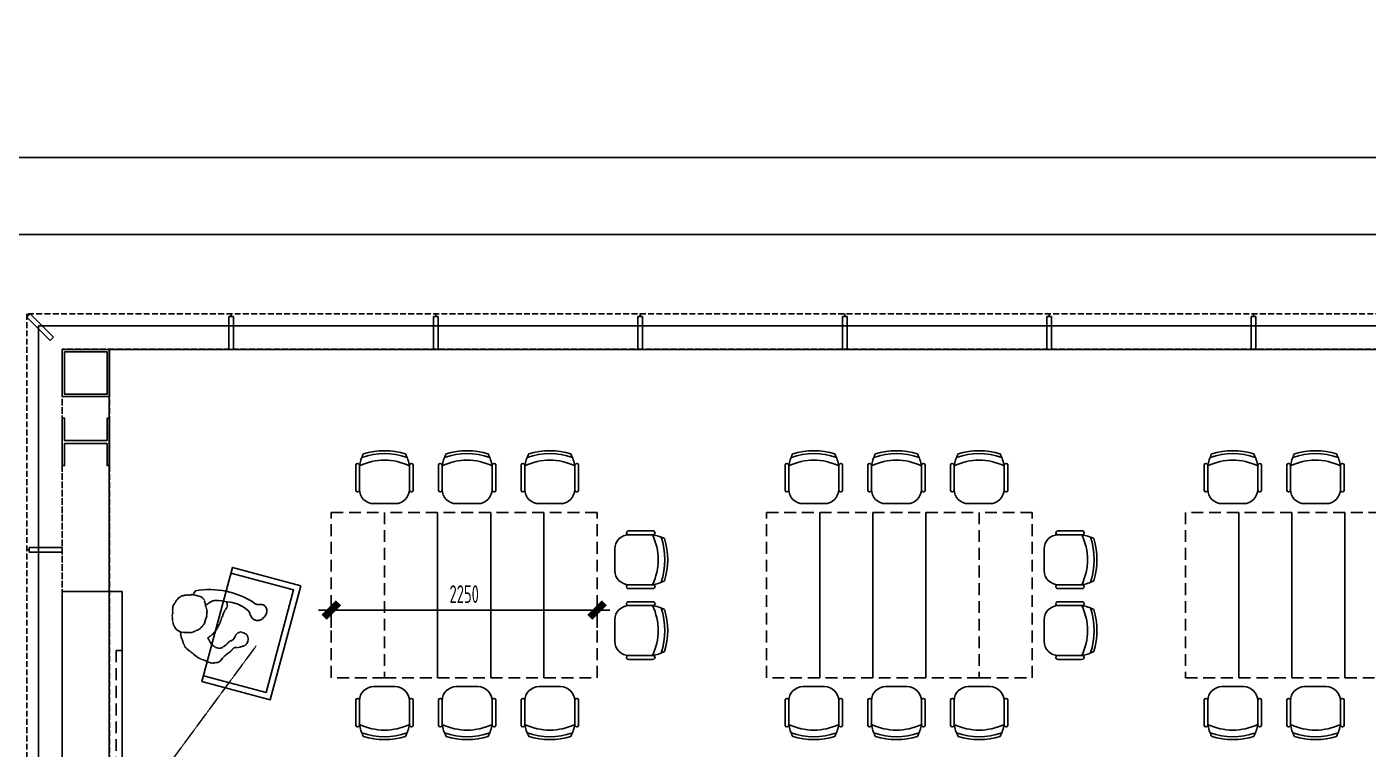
# Model space of a CAD drawing. Header units: millimetres. Extents: x 285006 to 3037698, y -2820855 to 192241.
# Drawn here: x 848456 to 859813, y -36252 to -30135 of the extents above; entities that cross this region are included whole.
import ezdxf
from ezdxf.xclip import XClip

# ---------------------------------------------------------------- set-up
doc = ezdxf.new("R2010")
doc.units = ezdxf.units.MM
doc.header["$XCLIPFRAME"] = 2
doc.header["$PDMODE"] = 35
doc.header["$PDSIZE"] = -0.1
for name, pattern in [('1#C-6F$0$CONTINOUS', [0]), ('1#C-6F$0$DASHED2', [0.375, 0.25, -0.125]), ('DASH', [0.35, 0.25, -0.1]), ('DASHED', [0.75, 0.5, -0.25])]:
    doc.linetypes.add(name, pattern=pattern)
for name, color, linetype in [('1#C-6F$0$0-XREF', 7, 'Continuous'), ('1#C-6F$0$S-W-BEAMLINE', 4, '1#C-6F$0$DASHED2'), ('4玻璃幕墙', 1, 'Continuous'), ('6铝型材', 8, 'Continuous'), ('___', 4, 'Continuous'), ('__附着_A10-J_KJ_2_B_28F_SEN22M3I_设计区$0$A_WALL_BRIK(砌块墙)', 190, 'Continuous'), ('FF-FURN', 51, 'Continuous'), ('FF-活动家具', 51, 'Continuous'), ('WALL', 255, 'Continuous'), ('WALL-地台', 8, 'Continuous')]:
    doc.layers.add(name, color=color, linetype=linetype)
doc.layers.add('WALL-1C-6F-1$0$A-WALL-GLAZ', color=142, linetype='Continuous', lineweight=18)
doc.styles.add('CCD_DIM', font='archs.shx', dxfattribs={"width": 0.7})
doc.dimstyles.new('DIM_100', dxfattribs={"dimscale": 100, "dimtxt": 1.5, "dimasz": 1, "dimexe": 1.5, "dimexo": 1.5, "dimgap": 0.6, "dimtad": 1, "dimdec": 0, "dimrnd": 5, "dimzin": 12, "dimdsep": 46, "dimtxsty": 'CCD_DIM', "dimblk": 'CCD_Dimension_Tick', "dimcen": 0.125, "dimclrd": 44, "dimclre": 44, "dimclrt": 50, "dimadec": 0, "dimazin": 0, "dimtfac": 1, "dimtdec": 0, "dimtix": 1, "dimtmove": 2, "dimatfit": 3, "dimldrblk": 'CCD_Leader_Dot', "dimfxl": 5, "dimtvp": 1, "dimtolj": 1, "dimtzin": 0, "dimarcsym": 0})

# ---------------------------------------------------------------- blocks, each defined once
blk = doc.blocks.new('WALL-1C-6F-1$0$mullion_____')
at = {"layer": '6铝型材'}
for p, q in [((-36798, -1713), (-36798, -1433)), ((-36798, -1433), (-36758, -1433)), ((-36758, -1713), (-36758, -1433)), ((-36798, -1713), (-36758, -1713)), ((-36778, -1713), (-36778, -1733))]:
    blk.add_line(p, q, dxfattribs=at)
blk = doc.blocks.new('WALL-1C-6F-1')
at = {"layer": '4玻璃幕墙'}
for p, q in [((98388635, 18822923), (98374985, 18822923)), ((98374985, 18822923), (98374985, 18796566))]:
    blk.add_line(p, q, dxfattribs=at)
at = {"layer": 'WALL-地台', "linetype": 'DASH', "ltscale": 200}
for p, q in [((98388735, 18823023), (98374885, 18823023)), ((98374885, 18823023), (98374885, 18796546)), ((98388435, 18822723), (98375185, 18822723)), ((98375185, 18822723), (98375185, 18796566))]:
    blk.add_line(p, q, dxfattribs=at)
at = {"layer": 'WALL-1C-6F-1$0$A-WALL-GLAZ', "lineweight": -3}
for p, rotation in [((98350105, 18795791), 224.9999997527846), ((98339838, 18821289), 180.0000003973278), ((98341569, 18821289), 180.0000003973278), ((98343301, 18821289), 180.0000003973278), ((98345032, 18821289), 180.0000003973278), ((98346763, 18821289), 180.0000003973278), ((98348494, 18821289), 180.0000003973278), ((98376618, 18784248), 269.9999995734953)]:
    blk.add_blockref('WALL-1C-6F-1$0$mullion_____', p, dxfattribs=dict(at, rotation=rotation))
blk = doc.blocks.new('A$C64783269')
at = {"layer": 'FF-活动家具'}
for p, q in [((1, 151), (1, 400)), ((41, 151), (41, 400)), ((570, 399), (570, 150)), ((610, 399), (610, 150)), ((419, 0), (191, 0))]:
    blk.add_line(p, q, dxfattribs=at)
for centre, radius, start, end in [((21, 405), 20.8, 344.5058, 195.4229), ((461, 332), 426, 152.8506, 170.8394), ((305, -144), 604, 64.0229, 115.9163), ((305, -200), 730, 70.8382, 109.1021), ((305, -192), 752, 72.7146, 107.2107), ((149, 332), 426, 9.0894, 27.0688), ((590, 405), 20.8, 344.5058, 195.4229), ((21, 145), 20.8, 164.5058, 15.4229), ((191, 150), 150, 179.9644, 269.9644), ((419, 150), 150, 269.9644, 359.9644), ((590, 145), 20.8, 164.5058, 15.4229)]:
    blk.add_arc(centre, radius, start, end, dxfattribs=at)
blk = doc.blocks.new('1#C-6F$0$A$C346419F8')
at = {"layer": '1#C-6F$0$S-W-BEAMLINE', "color": 6, "linetype": '1#C-6F$0$CONTINOUS'}
for points in [[(0, 400), (0, 0), (400, 0), (400, 400)], [(20, 380), (20, 20), (380, 20), (380, 380)]]:
    blk.add_lwpolyline(points, close=True, dxfattribs=at)
blk = doc.blocks.new('1#C-6F$0$A$C13D20D7F')
at = {"layer": '1#C-6F$0$S-W-BEAMLINE', "color": 6, "linetype": '1#C-6F$0$CONTINOUS'}
blk.add_lwpolyline([(380, 200), (20, 200), (20, 13), (0, 13), (0, 413), (20, 413), (20, 225), (380, 225), (380, 413), (400, 413), (400, 13), (380, 13)], close=True, dxfattribs=at)
blk = doc.blocks.new('dfgdergherhre')
at = {"layer": 'WALL-地台', "linetype": 'DASH', "ltscale": 200}
for p, q in [((3268329, 4622650, 0), (3268329, 4627346, 0)), ((3268729, 4622650, 0), (3268729, 4627346, 0))]:
    blk.add_line(p, q, dxfattribs=at)
at = {"layer": '1#C-6F$0$0-XREF', "ltscale": 1.5, "rotation": 359.999308722076}
for name, p in [('1#C-6F$0$A$C346419F8', (3268329, 4627346, 0)), ('1#C-6F$0$A$C13D20D7F', (3268329, 4626749, 0))]:
    blk.add_blockref(name, p, dxfattribs=at)
blk = doc.blocks.new('A$C1C14294A')
at = {"layer": 'FF-活动家具', "color": 8}
for p, q in [((219, 567), (222, 569)), ((222, 569), (224, 569)), ((224, 569), (227, 572)), ((227, 572), (238, 576)), ((238, 576), (241, 579)), ((241, 579), (246, 581)), ((246, 581), (251, 581)), ((251, 581), (262, 586)), ((262, 586), (267, 585)), ((267, 585), (273, 588)), ((273, 588), (278, 590)), ((278, 590), (284, 592)), ((284, 592), (289, 595)), ((289, 595), (292, 594)), ((292, 594), (300, 597)), ((300, 597), (305, 602)), ((305, 602), (310, 604)), ((310, 604), (316, 604)), ((316, 604), (318, 606)), ((318, 606), (326, 608)), ((326, 608), (332, 611)), ((332, 611), (337, 610)), ((337, 610), (340, 613)), ((340, 613), (348, 613)), ((348, 613), (353, 615)), ((353, 615), (364, 614)), ((364, 614), (366, 617)), ((366, 617), (390, 616)), ((390, 616), (393, 618)), ((393, 618), (429, 616)), ((429, 616), (430, 619)), ((430, 619), (435, 621)), ((435, 621), (474, 619)), ((474, 619), (474, 616)), ((474, 616), (477, 616)), ((477, 616), (477, 614)), ((477, 614), (479, 613)), ((479, 613), (482, 611)), ((482, 611), (484, 611)), ((484, 611), (487, 608)), ((487, 608), (489, 608)), ((489, 608), (492, 605)), ((492, 605), (500, 604)), ((500, 604), (502, 602)), ((502, 602), (505, 599)), ((505, 599), (510, 599)), ((510, 599), (510, 596)), ((510, 596), (512, 596)), ((512, 596), (518, 593)), ((518, 593), (520, 590)), ((520, 590), (522, 585)), ((522, 585), (525, 582)), ((525, 582), (525, 579)), ((525, 579), (527, 577)), ((527, 577), (530, 574)), ((530, 574), (532, 571)), ((532, 571), (532, 563)), ((131, 450), (132, 458)), ((132, 458), (135, 461)), ((135, 463), (138, 468)), ((135, 461), (135, 463)), ((138, 476), (141, 479)), ((138, 468), (138, 476)), ((141, 481), (144, 484)), ((141, 479), (141, 481)), ((144, 484), (146, 486)), ((146, 486), (147, 489)), ((147, 489), (149, 494)), ((149, 494), (152, 497)), ((152, 497), (155, 499)), ((155, 502), (158, 502)), ((155, 499), (155, 502)), ((158, 502), (158, 508)), ((158, 504), (161, 507)), ((158, 502), (158, 504)), ((161, 507), (164, 512)), ((164, 512), (166, 514)), ((166, 514), (169, 517)), ((169, 517), (172, 522)), ((172, 522), (175, 527)), ((175, 527), (178, 529)), ((178, 529), (181, 535)), ((181, 535), (183, 537)), ((183, 537), (186, 540)), ((186, 540), (189, 542)), ((189, 542), (192, 545)), ((192, 545), (194, 547)), ((194, 547), (195, 550)), ((195, 550), (197, 550)), ((197, 550), (200, 552)), ((200, 555), (208, 562)), ((200, 552), (200, 555)), ((208, 562), (211, 565)), ((211, 565), (214, 564)), ((214, 564), (216, 567)), ((216, 567), (219, 567)), ((395, 457), (392, 452)), ((397, 460), (395, 457)), ((400, 460), (397, 460)), ((405, 462), (400, 460)), ((411, 467), (405, 462)), ((416, 469), (411, 467)), ((419, 472), (416, 469)), ((424, 474), (419, 472)), ((427, 474), (424, 474)), ((430, 477), (427, 474)), ((435, 479), (430, 477)), ((440, 479), (435, 479)), ((443, 481), (440, 479)), ((454, 481), (443, 481)), ((456, 483), (454, 481)), ((488, 481), (456, 483)), ((488, 479), (488, 481)), ((490, 479), (488, 479)), ((493, 476), (490, 479)), ((496, 476), (493, 476)), ((495, 473), (496, 476)), ((498, 473), (495, 473)), ((503, 470), (498, 473)), ((508, 465), (503, 470)), ((508, 462), (508, 465)), ((510, 459), (508, 462)), ((513, 459), (510, 459)), ((513, 456), (513, 459)), ((516, 456), (513, 456)), ((518, 453), (516, 456)), ((532, 563), (534, 563)), ((534, 563), (534, 555)), ((534, 555), (537, 555)), ((537, 555), (536, 550)), ((536, 550), (539, 547)), ((539, 547), (539, 546)), ((539, 546), (541, 543)), ((541, 543), (543, 541)), ((543, 541), (543, 539)), ((543, 539), (545, 535)), ((545, 535), (548, 531)), ((548, 531), (548, 528)), ((548, 528), (551, 525)), ((551, 525), (553, 523)), ((553, 523), (553, 520)), ((553, 520), (556, 517)), ((556, 517), (558, 512)), ((558, 512), (558, 510)), ((558, 510), (560, 506)), ((560, 506), (563, 504)), ((563, 504), (565, 502)), ((565, 502), (565, 500)), ((565, 500), (567, 500)), ((567, 500), (567, 498)), ((567, 498), (569, 498)), ((569, 498), (569, 496)), ((569, 496), (571, 496)), ((571, 496), (570, 494)), ((570, 494), (572, 492)), ((572, 492), (574, 490)), ((574, 490), (574, 489)), ((574, 489), (576, 489)), ((576, 489), (576, 487)), ((576, 487), (577, 487)), ((577, 487), (577, 485)), ((577, 485), (579, 483)), ((579, 483), (581, 481)), ((581, 481), (583, 479)), ((583, 479), (582, 475)), ((582, 475), (584, 473)), ((584, 473), (584, 471)), ((584, 471), (586, 469)), ((586, 469), (588, 467)), ((588, 467), (588, 465)), ((588, 465), (589, 463)), ((589, 463), (591, 461)), ((591, 461), (591, 458)), ((591, 458), (593, 456)), ((593, 456), (592, 452)), ((18, 341), (21, 343)), ((21, 348), (24, 353)), ((21, 343), (21, 348)), ((24, 359), (27, 361)), ((24, 353), (24, 359)), ((27, 369), (30, 372)), ((27, 361), (27, 369)), ((30, 372), (33, 377)), ((33, 377), (36, 382)), ((36, 387), (39, 390)), ((36, 382), (36, 387)), ((39, 392), (42, 395)), ((39, 390), (39, 392)), ((42, 397), (45, 400)), ((42, 395), (42, 397)), ((45, 400), (50, 410)), ((50, 410), (53, 412)), ((53, 412), (56, 418)), ((56, 418), (61, 420)), ((61, 420), (62, 423)), ((62, 423), (64, 425)), ((64, 425), (67, 425)), ((67, 427), (70, 427)), ((67, 425), (67, 427)), ((70, 427), (72, 430)), ((72, 430), (78, 435)), ((78, 435), (81, 440)), ((81, 440), (84, 440)), ((84, 442), (89, 442)), ((84, 440), (84, 442)), ((89, 445), (94, 444)), ((89, 442), (89, 445)), ((94, 444), (97, 447)), ((97, 447), (105, 447)), ((105, 447), (108, 449)), ((108, 449), (113, 449)), ((113, 449), (116, 451)), ((116, 451), (124, 451)), ((124, 451), (126, 453)), ((126, 453), (145, 452)), ((145, 452), (147, 450)), ((147, 450), (160, 449)), ((160, 449), (163, 446)), ((163, 446), (168, 446)), ((168, 446), (170, 443)), ((170, 443), (178, 443)), ((178, 443), (181, 440)), ((181, 440), (189, 439)), ((189, 439), (191, 437)), ((191, 437), (199, 436)), ((199, 436), (204, 433)), ((204, 433), (212, 433)), ((212, 433), (214, 430)), ((214, 430), (220, 427)), ((220, 427), (222, 427)), ((222, 427), (222, 425)), ((222, 425), (227, 424)), ((227, 424), (230, 421)), ((230, 421), (232, 419)), ((232, 419), (235, 416)), ((235, 416), (237, 416)), ((237, 416), (237, 413)), ((237, 413), (240, 413)), ((240, 413), (242, 410)), ((242, 410), (245, 408)), ((245, 408), (247, 405)), ((247, 405), (247, 402)), ((247, 402), (250, 402)), ((250, 402), (252, 399)), ((252, 399), (257, 396)), ((257, 396), (260, 396)), ((260, 396), (262, 393)), ((262, 393), (265, 391)), ((265, 391), (267, 385)), ((267, 385), (270, 382)), ((270, 382), (275, 380)), ((275, 380), (275, 374)), ((275, 374), (277, 372)), ((277, 372), (280, 369)), ((280, 369), (279, 366)), ((279, 366), (282, 363)), ((282, 363), (284, 358)), ((284, 358), (287, 355)), ((287, 355), (289, 353)), ((289, 353), (289, 350)), ((289, 350), (292, 347)), ((292, 347), (291, 345)), ((291, 345), (294, 339)), ((367, 433), (364, 430)), ((364, 430), (367, 425)), ((370, 432), (367, 433)), ((367, 425), (374, 416)), ((370, 435), (370, 432)), ((372, 435), (370, 435)), ((375, 437), (372, 435)), ((374, 416), (379, 408)), ((378, 440), (375, 437)), ((381, 442), (378, 440)), ((379, 408), (381, 405)), ((383, 442), (381, 442)), ((381, 405), (384, 405)), ((383, 445), (383, 442)), ((386, 445), (383, 445)), ((384, 405), (384, 403)), ((384, 403), (386, 397)), ((392, 452), (386, 447)), ((386, 447), (386, 445)), ((386, 397), (391, 389)), ((391, 389), (396, 384)), ((396, 384), (398, 376)), ((398, 376), (398, 373)), ((398, 373), (400, 368)), ((400, 368), (405, 365)), ((405, 365), (405, 360)), ((405, 360), (408, 357)), ((408, 357), (407, 351)), ((407, 351), (410, 343)), ((410, 343), (412, 333)), ((520, 448), (518, 453)), ((523, 445), (520, 448)), ((523, 443), (523, 445)), ((525, 443), (523, 443)), ((528, 437), (525, 443)), ((530, 434), (528, 437)), ((530, 432), (530, 434)), ((535, 426), (530, 432)), ((537, 424), (535, 426)), ((537, 421), (537, 424)), ((540, 416), (537, 421)), ((540, 413), (540, 416)), ((540, 412), (540, 413)), ((540, 412), (545, 404)), ((545, 402), (545, 404)), ((547, 402), (545, 402)), ((547, 398), (547, 402)), ((549, 398), (547, 398)), ((548, 396), (549, 398)), ((550, 396), (548, 396)), ((552, 394), (550, 396)), ((554, 392), (552, 394)), ((556, 392), (554, 392)), ((556, 390), (556, 392)), ((557, 390), (556, 390)), ((559, 388), (557, 390)), ((559, 388), (564, 383)), ((564, 380), (564, 383)), ((567, 380), (564, 380)), ((569, 377), (567, 380)), ((573, 375), (569, 377)), ((573, 373), (573, 375)), ((575, 373), (573, 373)), ((575, 369), (575, 373)), ((577, 367), (575, 369)), ((576, 361), (577, 367)), ((578, 361), (576, 361)), ((578, 348), (578, 361)), ((579, 346), (578, 348)), ((579, 341), (579, 346)), ((592, 452), (594, 450)), ((594, 450), (596, 448)), ((596, 448), (596, 446)), ((596, 446), (598, 446)), ((598, 446), (598, 444)), ((598, 444), (599, 442)), ((599, 442), (601, 440)), ((601, 440), (601, 439)), ((601, 439), (603, 437)), ((603, 437), (606, 434)), ((606, 434), (608, 433)), ((608, 433), (610, 432)), ((610, 432), (614, 430)), ((614, 430), (619, 430)), ((619, 430), (621, 428)), ((621, 428), (627, 428)), ((627, 428), (628, 426)), ((628, 426), (632, 426)), ((632, 426), (634, 424)), ((634, 424), (636, 424)), ((636, 424), (638, 422)), ((638, 422), (639, 420)), ((639, 420), (641, 420)), ((641, 420), (643, 418)), ((643, 418), (645, 417)), ((645, 417), (647, 416)), ((647, 416), (648, 415)), ((648, 415), (650, 413)), ((650, 413), (652, 411)), ((652, 411), (654, 411)), ((654, 411), (656, 409)), ((656, 409), (657, 409)), ((657, 409), (657, 407)), ((657, 407), (659, 407)), ((659, 407), (661, 405)), ((661, 405), (663, 405)), ((663, 405), (665, 403)), ((665, 403), (666, 403)), ((666, 403), (666, 401)), ((666, 401), (670, 401)), ((670, 401), (672, 399)), ((672, 399), (674, 399)), ((674, 399), (674, 397)), ((674, 397), (677, 397)), ((677, 397), (679, 395)), ((679, 395), (681, 393)), ((681, 393), (681, 391)), ((681, 391), (683, 391)), ((683, 391), (682, 387)), ((682, 387), (684, 385)), ((684, 385), (686, 383)), ((686, 383), (686, 382)), ((686, 382), (688, 380)), ((688, 380), (688, 378)), ((688, 378), (689, 378)), ((689, 378), (691, 376)), ((691, 376), (691, 372)), ((691, 372), (693, 372)), ((693, 372), (693, 366)), ((693, 366), (694, 364)), ((694, 364), (694, 355)), ((694, 355), (695, 351)), ((695, 351), (694, 331)), ((1, 272), (0, 257)), ((0, 257), (2, 255)), ((3, 273), (1, 272)), ((2, 255), (2, 251)), ((2, 251), (3, 250)), ((5, 286), (3, 284)), ((3, 284), (3, 273)), ((3, 250), (3, 248)), ((3, 248), (5, 246)), ((7, 293), (5, 291)), ((5, 291), (5, 286)), ((5, 246), (5, 242)), ((5, 242), (6, 240)), ((6, 240), (6, 237)), ((6, 237), (8, 235)), ((8, 299), (7, 293)), ((10, 300), (8, 299)), ((8, 235), (8, 229)), ((8, 229), (9, 227)), ((9, 227), (9, 222)), ((12, 308), (10, 306)), ((10, 306), (10, 300)), ((14, 313), (12, 311)), ((12, 311), (12, 308)), ((16, 318), (14, 317)), ((14, 317), (14, 313)), ((18, 324), (16, 322)), ((16, 322), (16, 318)), ((17, 328), (18, 341)), ((17, 328), (18, 324)), ((290, 229), (289, 227)), ((291, 236), (290, 229)), ((293, 238), (291, 236)), ((295, 245), (293, 243)), ((293, 243), (293, 238)), ((294, 339), (294, 336)), ((294, 336), (296, 334)), ((297, 254), (295, 252)), ((295, 252), (295, 245)), ((296, 334), (296, 331)), ((296, 331), (298, 326)), ((299, 317), (297, 278)), ((297, 278), (298, 274)), ((298, 274), (297, 254)), ((298, 326), (298, 318)), ((298, 318), (299, 317)), ((412, 333), (414, 325)), ((414, 325), (416, 322)), ((416, 322), (416, 312)), ((416, 312), (418, 306)), ((418, 306), (418, 301)), ((418, 301), (420, 290)), ((420, 290), (422, 282)), ((422, 282), (421, 264)), ((421, 264), (423, 256)), ((423, 256), (422, 222)), ((581, 339), (579, 341)), ((581, 333), (581, 339)), ((582, 331), (581, 333)), ((582, 327), (582, 331)), ((584, 325), (582, 327)), ((584, 323), (584, 325)), ((586, 321), (584, 323)), ((585, 318), (586, 321)), ((587, 316), (585, 318)), ((589, 314), (587, 316)), ((589, 312), (589, 314)), ((591, 312), (589, 312)), ((591, 310), (591, 312)), ((592, 308), (591, 310)), ((592, 306), (592, 308)), ((594, 304), (592, 306)), ((596, 304), (594, 304)), ((598, 302), (596, 304)), ((599, 302), (598, 302)), ((601, 300), (599, 302)), ((603, 300), (601, 300)), ((605, 298), (603, 300)), ((607, 296), (605, 298)), ((608, 296), (607, 296)), ((610, 294), (608, 296)), ((612, 292), (610, 294)), ((623, 291), (612, 292)), ((627, 293), (623, 291)), ((647, 292), (627, 293)), ((651, 294), (647, 292)), ((659, 293), (651, 294)), ((661, 295), (659, 293)), ((663, 295), (661, 295)), ((665, 297), (663, 295)), ((666, 297), (665, 297)), ((668, 298), (666, 297)), ((670, 300), (668, 298)), ((672, 300), (670, 300)), ((674, 302), (672, 300)), ((676, 304), (674, 302)), ((676, 305), (676, 304)), ((678, 305), (676, 305)), ((680, 307), (678, 305)), ((682, 311), (680, 309)), ((680, 309), (680, 307)), ((684, 313), (682, 311)), ((686, 316), (684, 314)), ((684, 314), (684, 313)), ((688, 318), (686, 316)), ((688, 320), (688, 318)), ((690, 320), (688, 320)), ((692, 323), (690, 322)), ((690, 322), (690, 320)), ((694, 331), (692, 329)), ((692, 329), (692, 323)), ((9, 222), (11, 220)), ((11, 220), (11, 216)), ((11, 216), (12, 214)), ((12, 214), (12, 209)), ((12, 209), (14, 207)), ((14, 207), (15, 205)), ((15, 205), (15, 201)), ((15, 201), (17, 199)), ((17, 199), (17, 198)), ((17, 198), (19, 196)), ((19, 196), (23, 185)), ((28, 180), (23, 185)), ((32, 171), (28, 180)), ((37, 166), (32, 171)), ((42, 160), (37, 166)), ((47, 157), (42, 160)), ((50, 155), (47, 157)), ((53, 155), (50, 155)), ((58, 152), (53, 155)), ((60, 149), (58, 152)), ((65, 146), (60, 149)), ((70, 146), (65, 146)), ((73, 143), (70, 146)), ((76, 143), (73, 143)), ((81, 140), (76, 143)), ((83, 140), (81, 140)), ((86, 137), (83, 140)), ((88, 137), (86, 137)), ((94, 134), (88, 137)), ((99, 134), (94, 134)), ((106, 131), (99, 134)), ((112, 128), (106, 131)), ((114, 125), (112, 128)), ((119, 125), (114, 125)), ((122, 122), (119, 125)), ((135, 121), (122, 122)), ((131, 117), (131, 121)), ((133, 115), (131, 117)), ((132, 104), (133, 115)), ((140, 118), (135, 121)), ((200, 115), (140, 118)), ((203, 118), (200, 115)), ((211, 117), (203, 118)), ((214, 120), (211, 117)), ((219, 122), (214, 120)), ((222, 125), (219, 122)), ((222, 127), (222, 125)), ((225, 127), (222, 127)), ((227, 129), (225, 127)), ((233, 132), (227, 129)), ((236, 134), (233, 132)), ((238, 139), (236, 137)), ((236, 137), (236, 134)), ((241, 145), (238, 139)), ((244, 147), (241, 145)), ((247, 150), (244, 147)), ((250, 155), (247, 150)), ((253, 160), (250, 155)), ((256, 165), (253, 160)), ((258, 170), (256, 167)), ((256, 167), (256, 165)), ((261, 175), (258, 170)), ((264, 180), (261, 175)), ((267, 183), (264, 180)), ((270, 188), (267, 185)), ((267, 185), (267, 183)), ((276, 195), (270, 190)), ((270, 190), (270, 188)), ((278, 198), (276, 195)), ((280, 202), (278, 201)), ((278, 201), (278, 198)), ((282, 204), (280, 202)), ((284, 205), (282, 204)), ((284, 211), (284, 205)), ((286, 211), (284, 211)), ((286, 218), (286, 211)), ((288, 218), (286, 218)), ((289, 227), (288, 218)), ((422, 222), (424, 216)), ((424, 216), (423, 195)), ((423, 195), (425, 187)), ((425, 187), (425, 180)), ((425, 180), (427, 177)), ((427, 177), (426, 166)), ((426, 166), (429, 161)), ((429, 161), (431, 155)), ((431, 155), (431, 150)), ((431, 150), (433, 145)), ((433, 145), (435, 137)), ((437, 118), (434, 116)), ((434, 116), (434, 113)), ((435, 137), (438, 129)), ((438, 129), (437, 118)), ((134, 102), (132, 104)), ((134, 96), (134, 102)), ((136, 95), (134, 96)), ((135, 91), (136, 95)), ((137, 91), (135, 91)), ((137, 85), (137, 91)), ((139, 83), (137, 85)), ((434, 113), (422, 86))]:
    blk.add_line(p, q, dxfattribs=at)
blk.add_lwpolyline([(140, 120, -0.214441), (104, 132)], format="xyb", dxfattribs=at)
for points in [[(260, 173), (270, 157), (281, 142), (292, 129), (305, 118), (315, 111), (327, 106), (339, 101), (351, 98), (377, 93), (404, 89), (467, 79), (498, 76), (514, 76), (529, 77), (553, 81), (576, 87), (623, 103)], [(623, 103), (636, 120), (643, 129), (651, 136), (660, 144), (665, 147), (669, 150), (674, 152), (680, 155), (685, 156), (690, 157), (696, 158), (702, 158), (707, 158), (713, 157), (718, 155), (724, 153), (729, 151), (733, 148), (737, 145), (741, 142), (747, 135), (752, 127), (757, 119), (762, 109), (766, 99), (768, 89), (769, 84), (770, 79), (770, 74), (770, 69), (770, 64), (769, 59), (768, 54), (766, 50), (764, 45), (762, 41), (757, 35), (752, 29), (746, 24), (740, 20), (733, 17), (727, 15), (720, 14), (716, 14), (713, 14), (709, 15), (705, 16), (698, 19), (691, 22), (683, 25), (679, 26), (674, 27), (669, 27), (664, 27), (659, 26), (654, 26), (645, 23)], [(395, 91), (392, 90)]]:
    blk.add_lwpolyline(points, dxfattribs=at)
blk.add_arc((467, 680), 681, 241.2239, 285.1854, dxfattribs=at)
blk = doc.blocks.new('DSGFDGDFGDG')
at = {"layer": 'FF-活动家具', "elevation": 0}
blk.add_lwpolyline([(3272360, 4574370), (3271760, 4574370), (3271760, 4575370), (3272360, 4575370)], close=True, dxfattribs=at)
blk.add_lwpolyline([(3271760, 4575320), (3272310, 4575320), (3272310, 4574420), (3271760, 4574420)], dxfattribs=at)
at = {"layer": 'FF-活动家具', "color": 8, "rotation": 3.435837834233141}
blk.add_blockref('A$C1C14294A', (3271375, 4574552, 0), dxfattribs=at)
blk = doc.blocks.new('CCD_Dimension_Tick')
at = {"color": 0, "linetype": 'ByBlock'}
for p, q in [((-1.09, 0), (0, 0)), ((0, 0), (1.09, 0))]:
    blk.add_line(p, q, dxfattribs=at)
at = {"color": 0, "linetype": 'Continuous', "const_width": 0.608}
blk.add_lwpolyline([(-0.61, -0.61), (0.61, 0.61)], dxfattribs=at)
blk = doc.blocks.new('*D904')
at = {"layer": '___', "color": 44, "lineweight": -2, "transparency": 16777216}
for p, q in [((851034, -35074), (851034, -35224)), ((851134, -35074), (853184, -35074)), ((853284, -35031), (853284, -35224))]:
    blk.add_line(p, q, dxfattribs=at)
at = {"layer": 'Defpoints', "color": 0, "transparency": 16777216}
for p in [(851034, -34948), (853284, -34881), (853284, -35074)]:
    blk.add_point(p, dxfattribs=at)
at = {"layer": '___', "color": 44, "lineweight": -2, "transparency": 16777216, "xscale": 100, "yscale": 100, "zscale": 100, "rotation": 180}
blk.add_blockref('CCD_Dimension_Tick', (851034, -35074), dxfattribs=at)
at = {"layer": '___', "color": 44, "lineweight": -2, "transparency": 16777216, "xscale": 100, "yscale": 100, "zscale": 100}
blk.add_blockref('CCD_Dimension_Tick', (853284, -35074), dxfattribs=at)
at = {"layer": '___', "color": 50, "transparency": 16777216, "insert": (852159, -34939), "char_height": 150, "attachment_point": 5, "style": 'CCD_DIM'}
blk.add_mtext('\\A1;2250', dxfattribs=at)
blk = doc.blocks.new('CCD_Leader_Dot')
at = {"color": 0, "linetype": 'ByBlock'}
blk.add_line((-5, 0), (-10, 0), dxfattribs=at)
at = {"color": 0, "linetype": 'ByBlock', "const_width": 5}
blk.add_lwpolyline([(-2.5, 0, 1), (2.5, 0, 1)], format="xyb", close=True, dxfattribs=at)
blk = doc.blocks.new('*D1125')
at = {"layer": '___', "color": 44, "lineweight": -2, "transparency": 16777216}
for p, q in [((849156, -732), (849156, -82)), ((849461, -164), (849461, -382)), ((849056, -232), (848956, -232)), ((849156, -232), (849461, -232)), ((849561, -232), (849661, -232))]:
    blk.add_line(p, q, dxfattribs=at)
at = {"layer": 'Defpoints', "color": 0, "transparency": 16777216}
for p in [(849461, -14, 0), (849461, -232), (849156, -315129, 0)]:
    blk.add_point(p, dxfattribs=at)
at = {"layer": '___', "color": 44, "lineweight": -2, "transparency": 16777216, "xscale": 100, "yscale": 100, "zscale": 100}
blk.add_blockref('CCD_Dimension_Tick', (849156, -232), dxfattribs=at)
at = {"layer": '___', "color": 44, "lineweight": -2, "transparency": 16777216, "xscale": 100, "yscale": 100, "zscale": 100, "rotation": 180}
blk.add_blockref('CCD_Dimension_Tick', (849461, -232), dxfattribs=at)
at = {"layer": '___', "color": 50, "transparency": 16777216, "insert": (849308, -97), "char_height": 150, "attachment_point": 5, "style": 'CCD_DIM'}
blk.add_mtext('\\A1;305', dxfattribs=at)

msp = doc.modelspace()

# ---------------------------------------------------------------- linework, layer by layer
at = {"color": 8, "linetype": 'DASH'}
msp.add_line((849262.7, -36916.6, 0), (850397.1, -35378.2, 0), dxfattribs=at)
at = {"layer": '___', "elevation": 0}
msp.add_lwpolyline([(849154, -40966.8), (861604.2, -40966.8), (861604.2, -32866.5), (849154, -32866.5)], close=True, dxfattribs=at)
at = {"layer": 'Defpoints', "elevation": 0}
msp.add_lwpolyline([(845156.1, -31242.8), (865505.7, -31242.8), (865505.7, -88921.9), (845156.1, -88921.9)], close=True, dxfattribs=at)
at = {"layer": 'FF-FURN', "linetype": 'DASHED', "ltscale": 200}
for points in [[(851483.9, -34247.6), (851483.9, -35647.6), (851033.9, -35647.6), (851033.9, -34247.6)], [(851933.9, -35647.6), (851933.9, -34247.6), (851483.9, -34247.6), (851483.9, -35647.6)], [(852383.9, -35647.6), (852383.9, -34247.6), (851933.9, -34247.6), (851933.9, -35647.6)], [(852833.9, -35647.6), (852833.9, -34247.6), (852383.9, -34247.6), (852383.9, -35647.6)], [(852833.9, -34247.6), (852833.9, -35647.6), (853283.9, -35647.6), (853283.9, -34247.6)], [(855168.9, -34247.6), (855168.9, -35647.6), (854718.9, -35647.6), (854718.9, -34247.6)], [(855618.9, -34247.6), (855618.9, -35647.6), (855168.9, -35647.6), (855168.9, -34247.6)], [(856068.9, -34247.6), (856068.9, -35647.6), (855618.9, -35647.6), (855618.9, -34247.6)], [(856518.9, -34247.6), (856518.9, -35647.6), (856068.9, -35647.6), (856068.9, -34247.6)], [(856518.9, -34247.6), (856518.9, -35647.6), (856968.9, -35647.6), (856968.9, -34247.6)], [(858266.4, -34247.6), (858266.4, -35647.6), (858716.4, -35647.6), (858716.4, -34247.6)], [(858716.4, -34247.6), (858716.4, -35647.6), (859166.4, -35647.6), (859166.4, -34247.6)], [(859166.4, -34247.6), (859166.4, -35647.6), (859616.4, -35647.6), (859616.4, -34247.6)], [(859616.4, -34247.6), (859616.4, -35647.6), (860066.4, -35647.6), (860066.4, -34247.6)]]:
    msp.add_lwpolyline(points, close=True, dxfattribs=at)
at = {"layer": 'FF-FURN', "linetype": 'DASHED', "ltscale": 200, "elevation": 0}
msp.add_lwpolyline([(849212.7, -38416.6), (849262.7, -38416.6), (849262.7, -35416.6), (849212.7, -35416.6)], close=True, dxfattribs=at)
at = {"layer": 'WALL', "elevation": 0}
msp.add_lwpolyline([(849262.7, -38916.6), (848756, -38916.6), (848756, -34916.6), (849262.7, -34916.6)], close=True, dxfattribs=at)

# ---------------------------------------------------------------- block references
at = {"layer": '1#C-6F$0$0-XREF', "ltscale": 1.5}
ref = msp.add_blockref('WALL-1C-6F-1', (-97526656.2, -18854402, 0), dxfattribs=dict(at, rotation=359.999308722076))
XClip(ref).set_block_clipping_path([(98372385.8231538981, 18767467.007476639), (98391135.4026873261, 18767467.2336917371), (98391134.7242774069, 18823696.4636914618), (98372385.144743979, 18823696.2374763638)])
at = {"layer": '__附着_A10-J_KJ_2_B_28F_SEN22M3I_设计区$0$A_WALL_BRIK(砌块墙)'}
msp.add_blockref('dfgdergherhre', (-2419573.4, -4660612.4), dxfattribs=at)
at = {"layer": '__附着_A10-J_KJ_2_B_28F_SEN22M3I_设计区$0$A_WALL_BRIK(砌块墙)', "xscale": -1, "rotation": 165.0000000000001}
msp.add_blockref('DSGFDGDFGDG', (-1126146.9, 5230583.4), dxfattribs=at)
at = {"layer": 'FF-FURN', "linetype": 'DASHED', "ltscale": 200, "xscale": 0.8, "yscale": 0.8, "zscale": 0.8}
for p in [(851239.7, -34172.7), (851939.7, -34172.7), (852639.7, -34172.7), (854874.7, -34172.7), (855574.7, -34172.7), (856274.7, -34172.7), (858422.2, -34172.7), (859122.2, -34172.7)]:
    msp.add_blockref('A$C64783269', p, dxfattribs=at)
at = {"layer": 'FF-FURN', "linetype": 'DASHED', "ltscale": 200}
for p, xscale, yscale, zscale, rotation in [((853433.9, -34891.8), -0.8, 0.8, 0.8, 269.9999999999999), ((857068.8, -34891.8), -0.8, 0.8, 0.8, 269.9999999999999), ((853433.9, -35003.4), 0.8000000000000002, 0.8000000000000002, 0.8000000000000002, 270.0000006730583), ((857068.8, -35003.4), 0.8000000000000002, 0.8000000000000002, 0.8000000000000002, 270.0000006730583), ((851239.7, -35722.6), -0.8, 0.8, 0.8, 180), ((851939.7, -35722.6), -0.8, 0.8, 0.8, 180), ((852639.7, -35722.6), -0.8, 0.8, 0.8, 180), ((854874.7, -35722.6), -0.8, 0.8, 0.8, 180), ((855574.7, -35722.6), -0.8, 0.8, 0.8, 180), ((856274.7, -35722.6), -0.8, 0.8, 0.8, 180), ((858422.2, -35722.6), -0.8, 0.8, 0.8, 180), ((859122.2, -35722.6), -0.8, 0.8, 0.8, 180)]:
    msp.add_blockref('A$C64783269', p, dxfattribs=dict(at, xscale=xscale, yscale=yscale, zscale=zscale, rotation=rotation))

# ---------------------------------------------------------------- dimensions: what is measured, and where the dimension line sits
at = {"layer": '___'}
for base, p1, p2, picture, middle in [((849461, -231.6), (849155.9, -315129, 0), (849461, -13.7, 0), '*D1125', (849308.4, -96.6)), ((853283.9, -35074.4), (851033.9, -34947.6), (853283.9, -34880.7), '*D904', (852158.9, -34939.4))]:
    dim = msp.add_linear_dim(base=base, p1=p1, p2=p2, dimstyle='DIM_100', override={"dimfxlon": 1}, dxfattribs=at)
    dim.commit()
    dim.dimension.update_dxf_attribs({"geometry": picture, "text_midpoint": middle})

doc.saveas('drawing.dxf')
